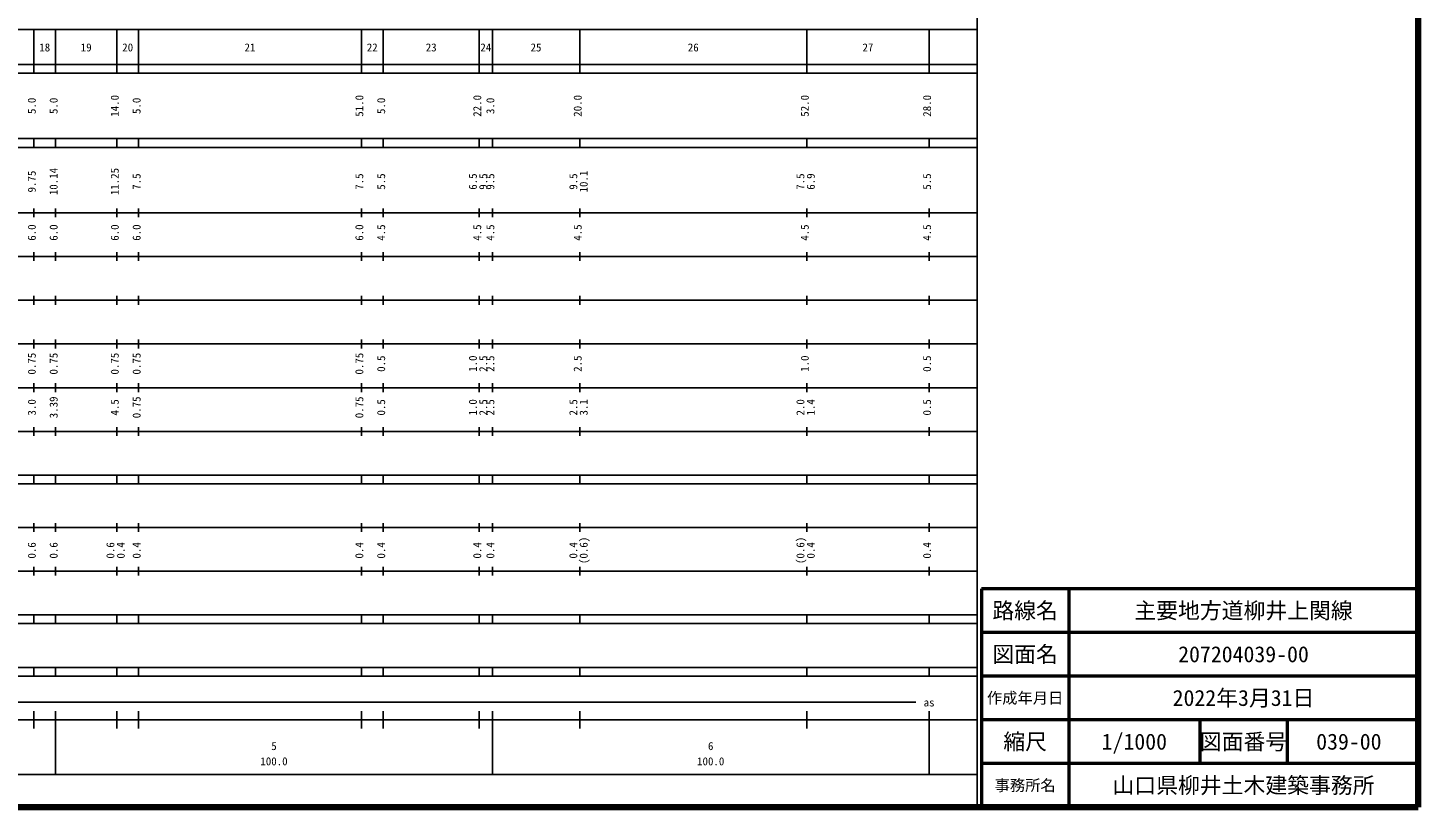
# Model space of a CAD drawing. Units: millimetres on the paper, enlarged 1000 times. Extents: x 40000 to 680000, y 20000 to 380000.
# Drawn here: x 361628 to 680000, y 20000 to 198357 of the extents above; entities that cross this region are included whole.
import ezdxf
from ezdxf.enums import TextEntityAlignment as Align

# ---------------------------------------------------------------- set-up
doc = ezdxf.new("R2010")
doc.units = ezdxf.units.MM
doc.header["$LTSCALE"] = 1000
for name, color, linetype, lineweight in [('M-TTL', 2, 'Continuous', 140), ('M-TTL-BAND', 7, 'Continuous', 25), ('M-TTL-FRAM', 2, 'Continuous', 50), ('M-TTL-LINE', 7, 'Continuous', 50)]:
    doc.layers.add(name, color=color, linetype=linetype, lineweight=lineweight)
doc.layers.add('M-TTL-TXT', color=7, linetype='Continuous')
doc.styles.add('ＭＳ ゴシック', font='')
doc.styles.get('ＭＳ ゴシック').set_extended_font_data('MS Gothic')

msp = doc.modelspace()

# ---------------------------------------------------------------- linework, layer by layer
at = {"layer": 'M-TTL'}
for p, q in [((680000, 20000), (680000, 380000)), ((40000, 20000), (680000, 20000))]:
    msp.add_line(p, q, dxfattribs=at)
at = {"layer": 'M-TTL-BAND'}
for p, q in [((579000, 20000), (579000, 370000)), ((68000, 198000), (579000, 198000)), ((363000, 188000), (363000, 198000)), ((368000, 188000), (368000, 198000)), ((382000, 188000), (382000, 198000)), ((387000, 188000), (387000, 198000)), ((438000, 188000), (438000, 198000)), ((443000, 188000), (443000, 198000)), ((465000, 188000), (465000, 198000)), ((468000, 188000), (468000, 198000)), ((488000, 188000), (488000, 198000)), ((540000, 188000), (540000, 198000)), ((568000, 188000), (568000, 198000)), ((40000, 190000), (579000, 190000)), ((40000, 188000), (579000, 188000)), ((40000, 173000), (579000, 173000)), ((363000, 171000), (363000, 173000)), ((368000, 171000), (368000, 173000)), ((382000, 171000), (382000, 173000)), ((387000, 171000), (387000, 173000)), ((438000, 171000), (438000, 173000)), ((443000, 171000), (443000, 173000)), ((465000, 171000), (465000, 173000)), ((468000, 171000), (468000, 173000)), ((488000, 171000), (488000, 173000)), ((540000, 171000), (540000, 173000)), ((568000, 171000), (568000, 173000)), ((40000, 171000), (579000, 171000)), ((363000, 155000), (363000, 157000)), ((368000, 155000), (368000, 157000)), ((382000, 155000), (382000, 157000)), ((387000, 155000), (387000, 157000)), ((438000, 155000), (438000, 157000)), ((443000, 155000), (443000, 157000)), ((465000, 155000), (465000, 157000)), ((468000, 155000), (468000, 157000)), ((488000, 155000), (488000, 157000)), ((540000, 155000), (540000, 157000)), ((568000, 155000), (568000, 157000)), ((40000, 156000), (579000, 156000)), ((363000, 145000), (363000, 147000)), ((368000, 145000), (368000, 147000)), ((382000, 145000), (382000, 147000)), ((387000, 145000), (387000, 147000)), ((438000, 145000), (438000, 147000)), ((443000, 145000), (443000, 147000)), ((465000, 145000), (465000, 147000)), ((468000, 145000), (468000, 147000)), ((488000, 145000), (488000, 147000)), ((540000, 145000), (540000, 147000)), ((568000, 145000), (568000, 147000)), ((46000, 146000), (579000, 146000)), ((363000, 135000), (363000, 137000)), ((368000, 135000), (368000, 137000)), ((382000, 135000), (382000, 137000)), ((387000, 135000), (387000, 137000)), ((438000, 135000), (438000, 137000)), ((443000, 135000), (443000, 137000)), ((465000, 135000), (465000, 137000)), ((468000, 135000), (468000, 137000)), ((488000, 135000), (488000, 137000)), ((540000, 135000), (540000, 137000)), ((568000, 135000), (568000, 137000)), ((52000, 136000), (579000, 136000)), ((46000, 126000), (579000, 126000)), ((363000, 125000), (363000, 127000)), ((368000, 125000), (368000, 127000)), ((382000, 125000), (382000, 127000)), ((387000, 125000), (387000, 127000)), ((438000, 125000), (438000, 127000)), ((443000, 125000), (443000, 127000)), ((465000, 125000), (465000, 127000)), ((468000, 125000), (468000, 127000)), ((488000, 125000), (488000, 127000)), ((540000, 125000), (540000, 127000)), ((568000, 125000), (568000, 127000)), ((52000, 116000), (579000, 116000)), ((363000, 115000), (363000, 117000)), ((368000, 115000), (368000, 117000)), ((382000, 115000), (382000, 117000)), ((387000, 115000), (387000, 117000)), ((438000, 115000), (438000, 117000)), ((443000, 115000), (443000, 117000)), ((465000, 115000), (465000, 117000)), ((468000, 115000), (468000, 117000)), ((488000, 115000), (488000, 117000)), ((540000, 115000), (540000, 117000)), ((568000, 115000), (568000, 117000)), ((46000, 106000), (579000, 106000)), ((363000, 105000), (363000, 107000)), ((368000, 105000), (368000, 107000)), ((382000, 105000), (382000, 107000)), ((387000, 105000), (387000, 107000)), ((438000, 105000), (438000, 107000)), ((443000, 105000), (443000, 107000)), ((465000, 105000), (465000, 107000)), ((468000, 105000), (468000, 107000)), ((488000, 105000), (488000, 107000)), ((540000, 105000), (540000, 107000)), ((568000, 105000), (568000, 107000)), ((40000, 96000), (579000, 96000)), ((363000, 94000), (363000, 96000)), ((368000, 94000), (368000, 96000)), ((382000, 94000), (382000, 96000)), ((387000, 94000), (387000, 96000)), ((438000, 94000), (438000, 96000)), ((443000, 94000), (443000, 96000)), ((465000, 94000), (465000, 96000)), ((468000, 94000), (468000, 96000)), ((488000, 94000), (488000, 96000)), ((540000, 94000), (540000, 96000)), ((568000, 94000), (568000, 96000)), ((40000, 94000), (579000, 94000)), ((49000, 84000), (579000, 84000)), ((363000, 83000), (363000, 85000)), ((368000, 83000), (368000, 85000)), ((382000, 83000), (382000, 85000)), ((387000, 83000), (387000, 85000)), ((438000, 83000), (438000, 85000)), ((443000, 83000), (443000, 85000)), ((465000, 83000), (465000, 85000)), ((468000, 83000), (468000, 85000)), ((488000, 83000), (488000, 85000)), ((540000, 83000), (540000, 85000)), ((568000, 83000), (568000, 85000)), ((40000, 74000), (579000, 74000)), ((363000, 73000), (363000, 75000)), ((368000, 73000), (368000, 75000)), ((382000, 73000), (382000, 75000)), ((387000, 73000), (387000, 75000)), ((438000, 73000), (438000, 75000)), ((443000, 73000), (443000, 75000)), ((465000, 73000), (465000, 75000)), ((468000, 73000), (468000, 75000)), ((488000, 73000), (488000, 75000)), ((540000, 73000), (540000, 75000)), ((568000, 73000), (568000, 75000)), ((40000, 64000), (579000, 64000)), ((363000, 62000), (363000, 64000)), ((368000, 62000), (368000, 64000)), ((382000, 62000), (382000, 64000)), ((387000, 62000), (387000, 64000)), ((438000, 62000), (438000, 64000)), ((443000, 62000), (443000, 64000)), ((465000, 62000), (465000, 64000)), ((468000, 62000), (468000, 64000)), ((488000, 62000), (488000, 64000)), ((540000, 62000), (540000, 64000)), ((568000, 62000), (568000, 64000)), ((40000, 62000), (579000, 62000)), ((40000, 52000), (579000, 52000)), ((363000, 50000), (363000, 52000)), ((368000, 50000), (368000, 52000)), ((382000, 50000), (382000, 52000)), ((387000, 50000), (387000, 52000)), ((438000, 50000), (438000, 52000)), ((443000, 50000), (443000, 52000)), ((465000, 50000), (465000, 52000)), ((468000, 50000), (468000, 52000)), ((488000, 50000), (488000, 52000)), ((540000, 50000), (540000, 52000)), ((568000, 50000), (568000, 52000)), ((40000, 50000), (579000, 50000)), ((319000, 44000), (565000, 44000)), ((363000, 38000), (363000, 42000)), ((368000, 27500), (368000, 42000)), ((382000, 38000), (382000, 42000)), ((387000, 38000), (387000, 42000)), ((438000, 38000), (438000, 42000)), ((443000, 38000), (443000, 42000)), ((465000, 38000), (465000, 42000)), ((468000, 27500), (468000, 42000)), ((488000, 38000), (488000, 42000)), ((540000, 38000), (540000, 42000)), ((568000, 27500), (568000, 42000)), ((40000, 40000), (579000, 40000)), ((68000, 27500), (579000, 27500))]:
    msp.add_line(p, q, dxfattribs=at)
at = {"layer": 'M-TTL-FRAM'}
for p, q in [((680000, 70000), (580000, 70000)), ((580000, 70000), (580000, 20000))]:
    msp.add_line(p, q, dxfattribs=at)
at = {"layer": 'M-TTL-LINE'}
for p, q in [((600000, 70000), (600000, 20000)), ((680000, 60000), (580000, 60000)), ((680000, 50000), (580000, 50000)), ((680000, 40000), (580000, 40000)), ((630000, 40000), (630000, 30000)), ((650000, 40000), (650000, 30000)), ((680000, 30000), (580000, 30000))]:
    msp.add_line(p, q, dxfattribs=at)

# ---------------------------------------------------------------- texts
at = {"layer": 'M-TTL-BAND', "style": 'ＭＳ ゴシック'}
for s, p in [('18', (365500, 192405)), ('19', (375000, 192405)), ('20', (384500, 192405)), ('21', (412500, 192405)), ('22', (440500, 192405)), ('23', (454000, 192405)), ('24', (466500, 192405)), ('25', (478000, 192405)), ('26', (514000, 192405)), ('27', (554000, 192405)), ('as', (568000, 42500)), ('5', (418000, 32523)), ('6', (518000, 32523)), ('100.0', (418000, 29033)), ('100.0', (518000, 29033))]:
    msp.add_text(s, height=1833, dxfattribs=at).set_placement(p, align=Align.BOTTOM_CENTER)
for s, p in [('5.0', (364000, 180500)), ('5.0', (369000, 180500)), ('14.0', (383000, 180500)), ('5.0', (388000, 180500)), ('51.0', (439000, 180500)), ('5.0', (444000, 180500)), ('22.0', (466000, 180500)), ('3.0', (469000, 180500)), ('20.0', (489000, 180500)), ('52.0', (541000, 180500)), ('28.0', (569000, 180500)), ('10.14', (369000, 163174)), ('11.25', (383000, 163174)), ('9.75', (364000, 163174)), ('7.5', (388000, 163174)), ('7.5', (439000, 163174)), ('5.5', (444000, 163174)), ('6.5', (465000, 163174)), ('9.5', (467370, 163174)), ('9.5', (469000, 163174)), ('9.5', (488000, 163174)), ('10.1', (490370, 163174)), ('7.5', (540000, 163174)), ('6.9', (542370, 163174)), ('5.5', (569000, 163174)), ('6.0', (364000, 151500)), ('6.0', (369000, 151500)), ('6.0', (383000, 151500)), ('6.0', (388000, 151500)), ('6.0', (439000, 151500)), ('4.5', (444000, 151500)), ('4.5', (466000, 151500)), ('4.5', (469000, 151500)), ('4.5', (489000, 151500)), ('4.5', (541000, 151500)), ('4.5', (569000, 151500)), ('0.75', (364000, 121500)), ('0.75', (369000, 121500)), ('0.75', (383000, 121500)), ('0.75', (388000, 121500)), ('0.75', (439000, 121500)), ('0.5', (444000, 121500)), ('1.0', (465000, 121500)), ('2.5', (467370, 121500)), ('2.5', (469000, 121500)), ('2.5', (489000, 121500)), ('1.0', (541000, 121500)), ('0.5', (569000, 121500)), ('3.0', (364000, 111500)), ('3.39', (369000, 111500)), ('4.5', (383000, 111500)), ('0.75', (388000, 111500)), ('0.75', (439000, 111500)), ('0.5', (444000, 111500)), ('1.0', (465000, 111500)), ('2.5', (467370, 111500)), ('2.5', (469000, 111500)), ('2.5', (488000, 111500)), ('3.1', (490370, 111500)), ('2.0', (540000, 111500)), ('1.4', (542370, 111500)), ('0.5', (569000, 111500)), ('0.6', (364000, 78764)), ('0.6', (369000, 78764)), ('0.6', (382000, 78764)), ('0.4', (384370, 78764)), ('0.4', (388000, 78764)), ('0.4', (439000, 78764)), ('0.4', (444000, 78764)), ('0.4', (466000, 78764)), ('0.4', (469000, 78764)), ('0.4', (488000, 78764)), ('(0.6)', (490370, 78764)), ('(0.6)', (540000, 78764)), ('0.4', (542370, 78764)), ('0.4', (569000, 78764))]:
    msp.add_text(s, height=1833, rotation=90, dxfattribs=at).set_placement(p, align=Align.BOTTOM_CENTER)
at = {"layer": 'M-TTL-TXT', "style": 'ＭＳ ゴシック'}
for s, height, p in [('路線名', 3666, (590000, 65000)), ('路線名', 3666, (590000, 65000)), ('主要地方道柳井上関線', 3666, (640000, 65000)), ('図面名', 3666, (590000, 55000)), ('図面名', 3666, (590000, 55000)), ('207204039-00', 3666, (640000, 55000)), ('作成年月日', 2566, (590000, 45000)), ('作成年月日', 2566, (590000, 45000)), ('2022年3月31日', 3666, (640000, 45000)), ('縮尺', 3666, (590000, 35000)), ('縮尺', 3666, (590000, 35000)), ('1/1000', 3666, (615000, 35000)), ('図面番号', 3666, (640000, 35000)), ('図面番号', 3666, (640000, 35000)), ('039-00', 3666, (664125, 35000)), ('事務所名', 2566, (590000, 25000)), ('事務所名', 2566, (590000, 25000)), ('山口県柳井土木建築事務所', 3666, (640000, 25000))]:
    msp.add_text(s, height=height, dxfattribs=at).set_placement(p, align=Align.MIDDLE_CENTER)

doc.saveas('drawing.dxf')
